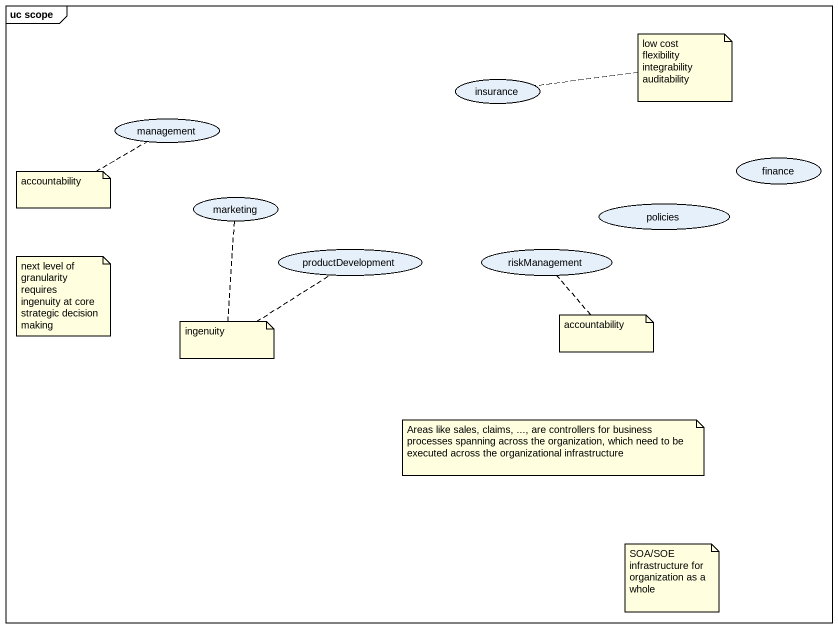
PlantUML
@startuml
mainframe uc scope
usecase insurance
usecase management
usecase finance
usecase marketing
usecase policies
usecase productDevelopment
usecase riskManagement
note right of insurance
  low cost
  flexibility
  integrability
  auditability
end note
note left of management : accountability
note as N3
  next level of granularity requires ingenuity at core strategic decision making
end note
note as N4
  ingenuity
end note
N4 .. marketing
N4 .. productDevelopment
note bottom of riskManagement : accountability
note as N6
  Areas like sales, claims, ..., are controllers for business processes spanning across the organization, which need to be executed across the organizational infrastructure
end note
note as N7
  SOA/SOE infrastructure for organization as a whole
end note
@enduml
